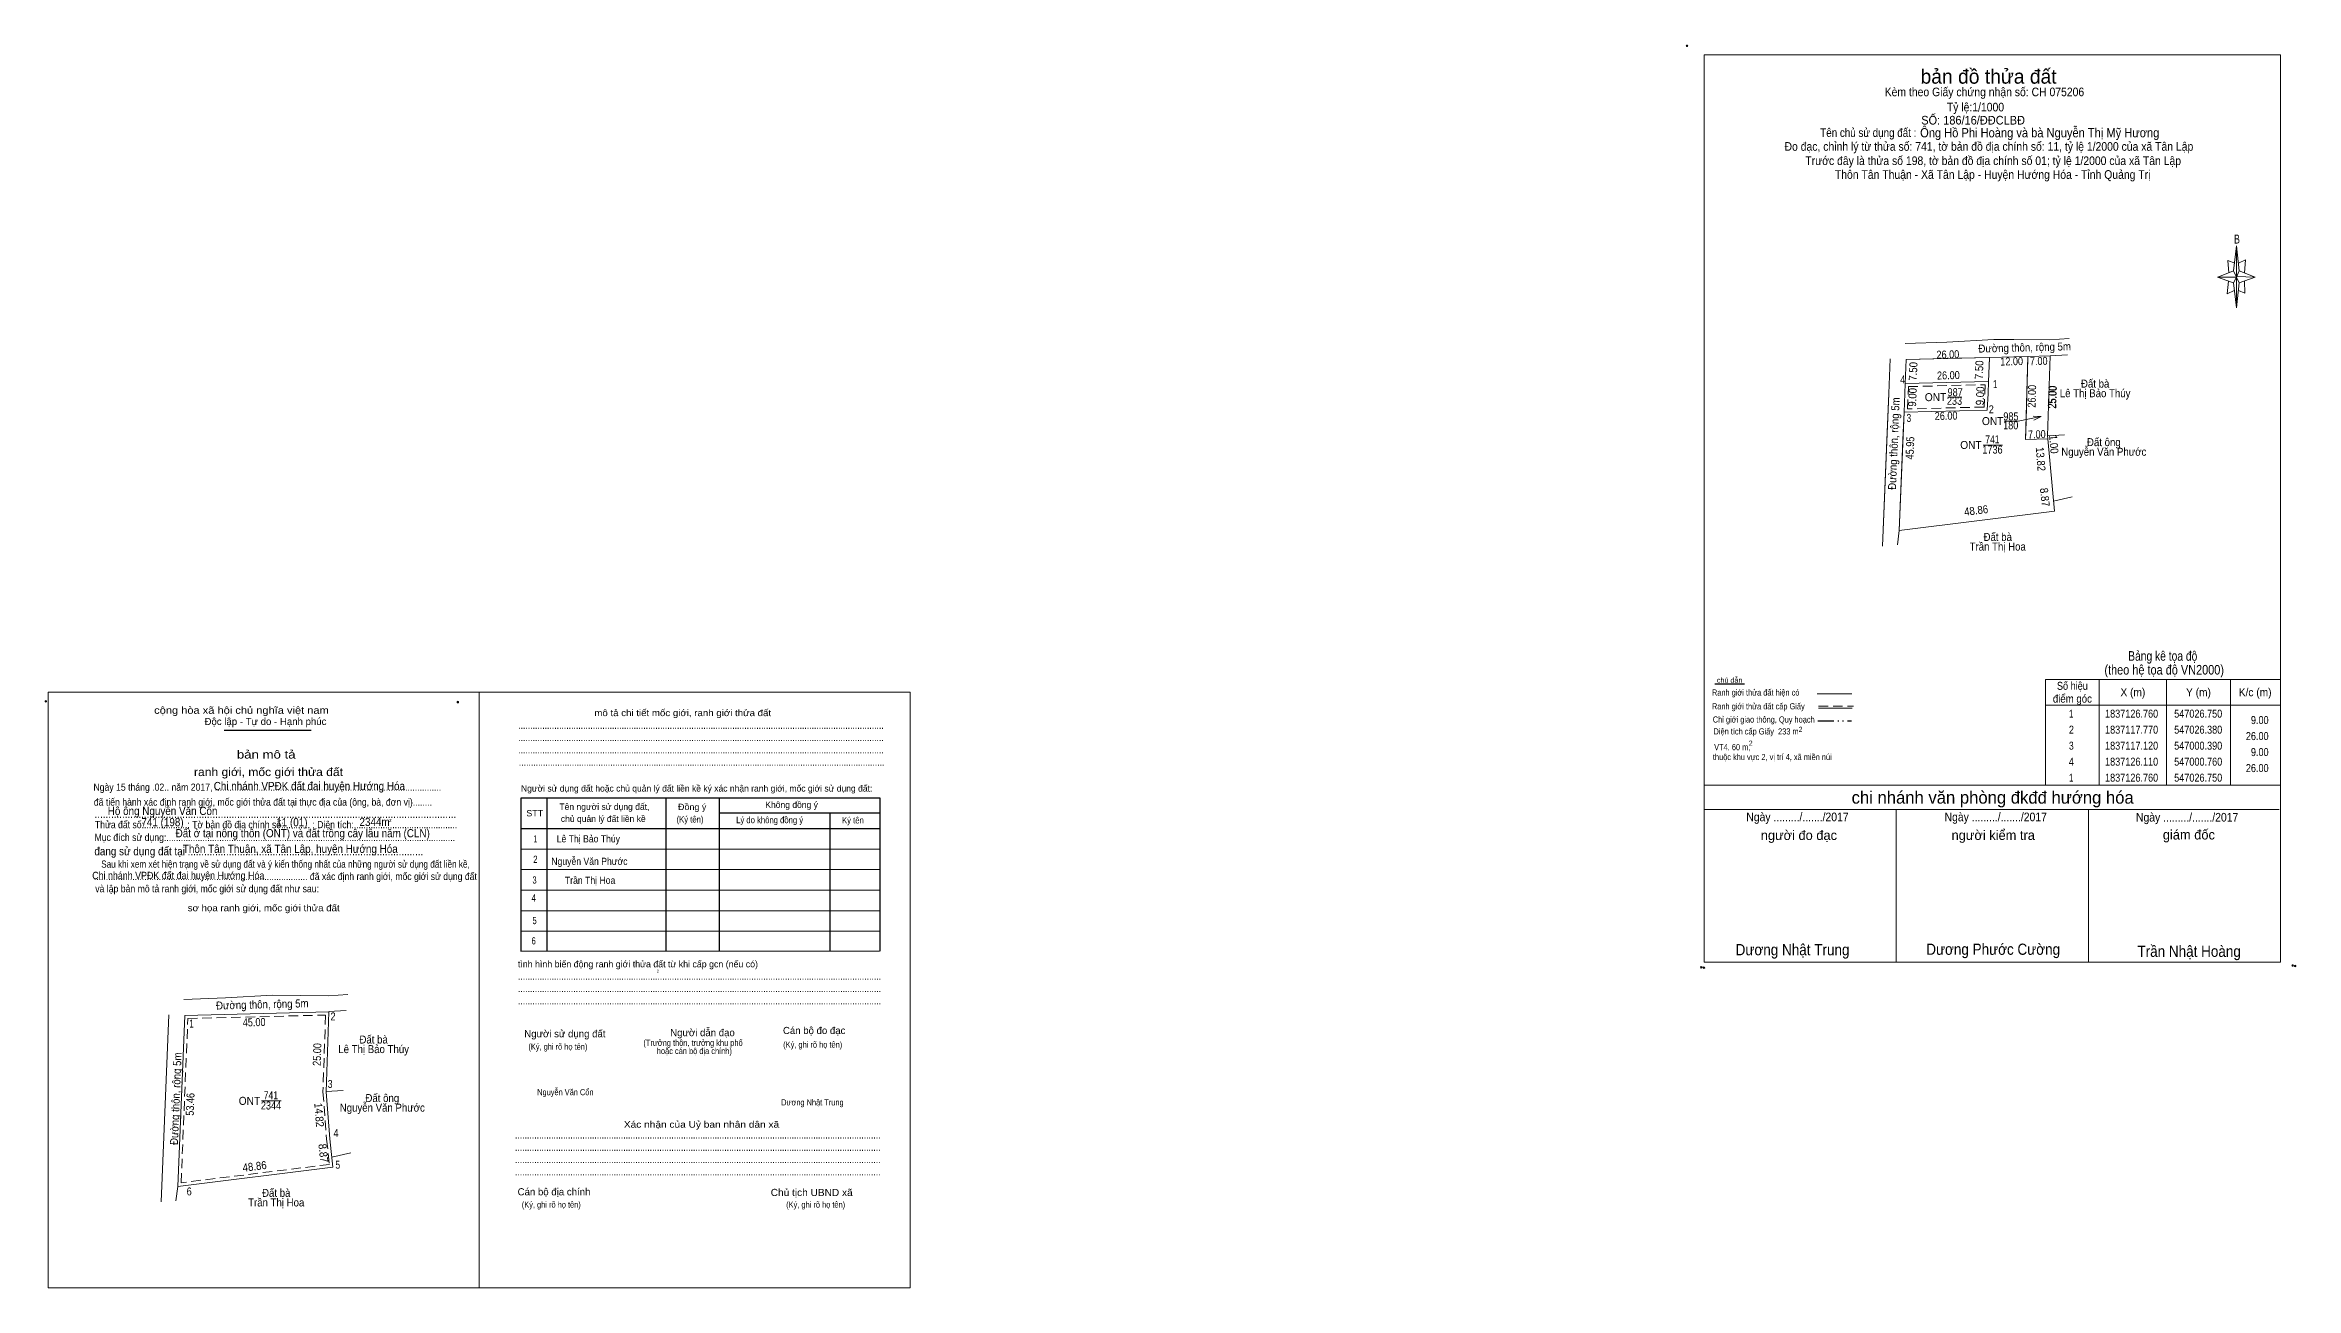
# Model space of a CAD drawing. Header units: metres. Extents: x 546420 to 547980, y 1836843 to 1837232.
# Drawn here: x 546420 to 547123, y 1836843 to 1837232 of the extents above; entities that cross this region are included whole.
import ezdxf
from ezdxf.enums import TextEntityAlignment as Align

# ---------------------------------------------------------------- set-up
doc = ezdxf.new("R2010")
doc.units = ezdxf.units.M
doc.header["$PDMODE"] = 32
doc.header["$PDSIZE"] = 0.5
for name, pattern in [('DASH_DOUBLE_DOT', [9.2, 5, -1.2, 0.3, -1.2, 0.3, -1.2]), ('DOTTED', [1.5, 0.3, -1.2]), ('MEDIUM_DASHED', [4.5, 3, -1.5])]:
    doc.linetypes.add(name, pattern=pattern)
for name, color, linetype, lineweight in [('1', 7, 'DOTTED', 13), ('10', 7, 'Continuous', 13), ('15', 7, 'Continuous', 13), ('16', 7, 'Continuous', 25), ('5', 7, 'Continuous', 13), ('63', 7, 'Continuous', 25), ('7', 7, 'Continuous', 13)]:
    doc.layers.add(name, color=color, linetype=linetype, lineweight=lineweight)
for name, color, linetype in [('17', 7, 'Continuous'), ('25', 7, 'Continuous'), ('34', 7, 'Continuous'), ('6', 7, 'Continuous')]:
    doc.layers.add(name, color=color, linetype=linetype)

msp = doc.modelspace()

# ---------------------------------------------------------------- linework, layer by layer
at = {"layer": '1', "linetype": 'Continuous'}
for p, q in [((547046.06, 1837134.78), (547051.45, 1837135.09)), ((547046.06, 1837134.78), (547051.45, 1837135.09)), ((547046.06, 1837134.78), (547051.45, 1837135.09)), ((547000.63, 1837123), (547000.76, 1837126.11)), ((547000.63, 1837123), (547000.76, 1837126.11)), ((547000.63, 1837123), (547000.76, 1837126.11)), ((547026.75, 1837126.76), (547026.6, 1837123)), ((547026.75, 1837126.76), (547026.6, 1837123)), ((546508.27, 1836929.82), (546513.66, 1836930.13))]:
    msp.add_line(p, q, dxfattribs=at)
msp.add_lwpolyline([(547027.06, 1837134.26), (547026.75, 1837126.76), (547000.76, 1837126.11), (547001.07, 1837133.6)], close=True, dxfattribs=at)
for points in [[(547027.05, 1837134.02), (547026.75, 1837126.76), (547000.76, 1837126.11), (547001.07, 1837133.6), (547017.61, 1837134.02)], [(547027.05, 1837134.02), (547026.75, 1837126.76), (547000.76, 1837126.11), (547001.07, 1837133.6), (547017.61, 1837134.02)], [(547027.05, 1837134.02), (547026.75, 1837126.76), (547000.76, 1837126.11), (547001.07, 1837133.6), (547017.61, 1837134.02)], [(547027.05, 1837134.02), (547026.75, 1837126.76), (547000.76, 1837126.11), (547001.07, 1837133.6), (547017.61, 1837134.02)], [(547017.61, 1837134.02), (547027.06, 1837134.26), (547027.05, 1837134.02)], [(547017.61, 1837134.02), (547027.06, 1837134.26), (547027.05, 1837134.02)], [(547017.61, 1837134.02), (547027.06, 1837134.26), (547027.05, 1837134.02)], [(547017.61, 1837134.02), (547027.06, 1837134.26), (547027.05, 1837134.02)], [(547026.6, 1837123), (547026.38, 1837117.77), (547000.39, 1837117.12), (547000.63, 1837123)], [(547026.6, 1837123), (547026.38, 1837117.77), (547000.39, 1837117.12), (547000.63, 1837123)]]:
    msp.add_lwpolyline(points, dxfattribs=at)
at = {"layer": '1', "linetype": 'MEDIUM_DASHED'}
for points in [[(547025.71, 1837125.73), (547025.42, 1837118.75), (547001.43, 1837118.15), (547001.72, 1837125.13)], [(547025.71, 1837125.73), (547025.42, 1837118.75), (547001.43, 1837118.15), (547001.72, 1837125.13)], [(546464.24, 1836927.66), (546507.24, 1836928.75), (546506.44, 1836904.77), (546507.6, 1836889.93), (546508.48, 1836882.07), (546462.14, 1836876.36)]]:
    msp.add_lwpolyline(points, close=True, dxfattribs=at)
at = {"layer": '10'}
for p, q in [((547045.31, 1837108.79), (547045.23, 1837109.75)), ((547045.31, 1837108.79), (547045.23, 1837109.75)), ((547045.31, 1837108.79), (547045.23, 1837109.75)), ((547052.92, 1837090.65), (547047.02, 1837089.31)), ((547052.92, 1837090.65), (547047.02, 1837089.31)), ((547052.92, 1837090.65), (547047.02, 1837089.31)), ((546515.13, 1836885.69), (546509.23, 1836884.35))]:
    msp.add_line(p, q, dxfattribs=at)
msp.add_lwpolyline([(546509.58, 1836881.2), (546508.6, 1836890.02), (546507.44, 1836904.79)], dxfattribs=at)
at = {"layer": '15'}
for p, q in [((546995.63, 1837123), (546996.07, 1837133.8)), ((546995.63, 1837123), (546996.07, 1837133.8)), ((547001.07, 1837133.6), (547000.76, 1837126.11)), ((547001.07, 1837133.6), (547027.06, 1837134.26)), ((547001.07, 1837133.6), (547017.61, 1837134.02)), ((547001.07, 1837133.6), (547017.61, 1837134.02)), ((547017.61, 1837134.02), (547027.06, 1837134.26)), ((547017.61, 1837134.02), (547027.06, 1837134.26)), ((547027.06, 1837134.26), (547026.75, 1837126.76)), ((547027.06, 1837134.26), (547034.71, 1837134.45)), ((547027.06, 1837134.26), (547034.71, 1837134.45)), ((547027.06, 1837134.26), (547034.71, 1837134.45)), ((547028.45, 1837139.9), (547034.71, 1837139.84)), ((547028.45, 1837139.9), (547034.71, 1837139.84)), ((547028.45, 1837139.9), (547034.71, 1837139.84)), ((547034.71, 1837139.84), (547045.96, 1837139.74)), ((547034.71, 1837139.84), (547045.96, 1837139.74)), ((547034.71, 1837139.84), (547045.96, 1837139.74)), ((547034.71, 1837134.45), (547039.06, 1837134.56)), ((547034.71, 1837134.45), (547039.06, 1837134.56)), ((547034.71, 1837134.45), (547039.06, 1837134.56)), ((547038.38, 1837110.93), (547039.04, 1837134.02)), ((547038.38, 1837110.93), (547039.04, 1837134.02)), ((547039.04, 1837134.02), (547039.06, 1837134.56)), ((547039.04, 1837134.02), (547039.06, 1837134.56)), ((547039.06, 1837134.56), (547046.06, 1837134.78)), ((547039.06, 1837134.56), (547046.06, 1837134.78)), ((547039.06, 1837134.56), (547046.06, 1837134.78)), ((547046.06, 1837134.74), (547045.23, 1837109.75)), ((547046.06, 1837134.74), (547045.23, 1837109.75)), ((547046.06, 1837134.74), (547045.23, 1837109.75)), ((547045.96, 1837139.74), (547052, 1837140.12)), ((547045.96, 1837139.74), (547052, 1837140.12)), ((547045.96, 1837139.74), (547052, 1837140.12)), ((547000.76, 1837126.11), (547026.75, 1837126.76)), ((547026.6, 1837123), (547026.75, 1837126.76)), ((547026.6, 1837123), (547026.75, 1837126.76)), ((546998.88, 1837080.18), (547000.39, 1837117.12)), ((547000.39, 1837117.12), (547026.38, 1837117.77)), ((547000.39, 1837117.12), (547026.38, 1837117.77)), ((547031.68, 1837114.3), (547036.07, 1837114.3)), ((547031.68, 1837114.3), (547036.07, 1837114.3)), ((547042.56, 1837115.66), (547036.07, 1837114.3)), ((547042.56, 1837115.66), (547036.07, 1837114.3)), ((547040.66, 1837115.9), (547042.56, 1837115.83)), ((547040.66, 1837115.9), (547042.56, 1837115.83)), ((547042.56, 1837115.47), (547040.92, 1837114.68)), ((547042.56, 1837115.47), (547040.92, 1837114.68)), ((547043.24, 1837115.8), (547042.56, 1837115.66)), ((547043.24, 1837115.8), (547042.56, 1837115.66)), ((547038.31, 1837108.57), (547038.38, 1837110.93)), ((547038.31, 1837108.57), (547038.38, 1837110.93)), ((547045.31, 1837108.79), (547038.31, 1837108.57)), ((547045.31, 1837108.79), (547038.31, 1837108.57)), ((547045.23, 1837109.79), (547050.5, 1837110.09)), ((547045.23, 1837109.79), (547050.5, 1837110.09)), ((547045.23, 1837109.79), (547050.5, 1837110.09)), ((547045.31, 1837108.79), (547047.37, 1837086.16)), ((547045.31, 1837108.79), (547047.37, 1837086.16)), ((547045.31, 1837108.79), (547047.37, 1837086.16)), ((546998.88, 1837080.18), (547047.37, 1837086.16)), ((546998.88, 1837080.18), (547047.37, 1837086.16)), ((546998.88, 1837080.18), (547047.37, 1837086.16)), ((546998.88, 1837080.18), (546998.3, 1837075.68)), ((546998.88, 1837080.18), (546998.3, 1837075.68)), ((546998.88, 1837080.18), (546998.3, 1837075.68)), ((546463.28, 1836928.64), (546508.27, 1836929.78)), ((546508.27, 1836929.78), (546507.44, 1836904.79)), ((546455.88, 1836870.34), (546458.28, 1836928.84)), ((546461.09, 1836875.22), (546463.28, 1836928.64)), ((546507.44, 1836904.83), (546512.71, 1836905.13)), ((546461.09, 1836875.22), (546509.58, 1836881.2)), ((546461.09, 1836875.22), (546460.51, 1836870.72))]:
    msp.add_line(p, q, dxfattribs=at)
for points in [[(546993.67, 1837075.3), (546995.63, 1837123), (546996.07, 1837133.8)], [(547000.76, 1837138.59), (547013.75, 1837139.07), (547028.45, 1837139.9)], [(547000.76, 1837138.59), (547013.75, 1837139.07), (547028.45, 1837139.9)], [(547000.76, 1837138.59), (547013.75, 1837139.07), (547028.45, 1837139.9)], [(547001.07, 1837133.6), (547000.76, 1837126.11), (547026.75, 1837126.76)], [(547001.07, 1837133.6), (547000.76, 1837126.11), (547026.75, 1837126.76)], [(547027.06, 1837134.26), (547027.05, 1837134.02), (547026.75, 1837126.76)], [(547027.06, 1837134.26), (547027.05, 1837134.02), (547026.75, 1837126.76)], [(547045.31, 1837108.79), (547038.31, 1837108.57), (547039.06, 1837134.56)], [(547000.39, 1837117.12), (547000.63, 1837123), (547000.76, 1837126.11)], [(547000.39, 1837117.12), (547000.63, 1837123), (547000.76, 1837126.11)], [(547000.39, 1837117.12), (547000.63, 1837123), (547000.76, 1837126.11)], [(546993.67, 1837075.3), (546995.13, 1837110.93), (546995.63, 1837123)], [(546993.67, 1837075.3), (546995.13, 1837110.93), (546995.63, 1837123)], [(546998.88, 1837080.18), (547000.14, 1837110.93), (547000.39, 1837117.12)], [(546998.88, 1837080.18), (547000.14, 1837110.93), (547000.39, 1837117.12)], [(547042.56, 1837115.83), (547043.24, 1837115.8), (547042.56, 1837115.47)], [(547042.56, 1837115.83), (547043.24, 1837115.8), (547042.56, 1837115.47)], [(546462.97, 1836933.63), (546475.96, 1836934.11), (546490.66, 1836934.94), (546508.17, 1836934.78), (546514.21, 1836935.16)]]:
    msp.add_lwpolyline(points, dxfattribs=at)
at = {"layer": '16'}
msp.add_line((546950.52, 1837032.11), (546941.28, 1837032.11), dxfattribs=at)
at = {"layer": '5'}
for p, q in [((547103.28, 1837161.33), (547104.28, 1837169.13)), ((547105.08, 1837161.33), (547110.08, 1837159.33)), ((547099.46, 1837159.79), (547098.28, 1837159.33)), ((547099.46, 1837158.91), (547098.28, 1837159.33)), ((547103.28, 1837157.53), (547099.46, 1837158.91)), ((547105.08, 1837157.53), (547104.28, 1837149.73)), ((547106.88, 1837154.33), (547104.88, 1837155.13)), ((547106.68, 1837158.13), (547106.88, 1837154.33)), ((546973.28, 1837029.15), (546984.04, 1837029.15)), ((546973.68, 1837024.67), (546984.2, 1837024.67)), ((546937.96, 1837000.63), (547117.96, 1837000.63)), ((546937.96, 1836993.03), (547117.56, 1836993.03)), ((546937.96, 1836993.03), (547117.56, 1836993.03)), ((546937.96, 1836993.03), (547117.56, 1836993.03)), ((546997.96, 1836945.23), (546997.96, 1836993.03)), ((547057.96, 1836945.23), (547057.96, 1836993.03))]:
    msp.add_line(p, q, dxfattribs=at)
at = {"layer": '5', "linetype": 'DASH_DOUBLE_DOT', "lineweight": 25}
msp.add_line((546973.48, 1837020.71), (546983.96, 1837020.71), dxfattribs=at)
at = {"layer": '5', "linetype": 'MEDIUM_DASHED'}
msp.add_line((546973.68, 1837025.31), (546984.56, 1837025.31), dxfattribs=at)
at = {"layer": '5'}
for points in [[(546937.96, 1837179.51), (546937.96, 1837228.83), (547117.96, 1837228.83), (547117.96, 1836945.23), (546937.96, 1836945.23), (546937.96, 1837048.13)], [(547104.28, 1837169.13), (547105.08, 1837161.33), (547104.28, 1837159.33)], [(547104.28, 1837159.33), (547104.28, 1837149.73), (547103.28, 1837157.53)]]:
    msp.add_lwpolyline(points, close=True, dxfattribs=at)
for points in [[(547104.28, 1837159.33), (547103.28, 1837161.33), (547099.46, 1837159.79)], [(547099.46, 1837159.79), (547103.28, 1837161.33), (547105.08, 1837157.53), (547110.08, 1837159.33), (547104.28, 1837159.53), (547104.28, 1837159.33), (547099.46, 1837159.33)], [(547103.68, 1837163.73), (547101.48, 1837164.53), (547101.88, 1837160.73)], [(547104.88, 1837163.73), (547107.08, 1837164.73), (547106.68, 1837160.73)], [(547099.46, 1837159.33), (547098.28, 1837159.33), (547099.46, 1837159.79)], [(547101.68, 1837158.13), (547101.28, 1837154.13), (547103.48, 1837155.13)], [(547104.28, 1837159.33), (547105.08, 1837157.53), (547110.08, 1837159.33)], [(547117.96, 1836945.23), (546937.96, 1836945.23), (546937.96, 1836993.03)]]:
    msp.add_lwpolyline(points, dxfattribs=at)
for p in [(546932.56, 1837231.63), (546937.04, 1836943.69), (546937.84, 1836943.55), (547121.76, 1836944.23), (547122.56, 1836944.11)]:
    msp.add_point(p, dxfattribs=at)
at = {"layer": '63', "lineweight": 13}
for p, q in [((547014.09, 1837121.84), (547018.44, 1837121.84)), ((547014.09, 1837121.84), (547018.44, 1837121.84)), ((547025.05, 1837106.88), (547031.18, 1837106.88)), ((547025.05, 1837106.88), (547031.18, 1837106.88)), ((547025.05, 1837106.88), (547031.18, 1837106.88)), ((547061.36, 1837033.63), (547061.36, 1837000.63)), ((547082.36, 1837033.63), (547082.36, 1837000.63)), ((547102.36, 1837033.63), (547102.36, 1837000.63)), ((547044.56, 1837025.63), (547117.96, 1837025.63)), ((546487.26, 1836901.92), (546493.39, 1836901.92))]:
    msp.add_line(p, q, dxfattribs=at)
msp.add_lwpolyline([(547044.56, 1837033.63), (547117.96, 1837033.63), (547117.96, 1837000.63), (547044.56, 1837000.63)], close=True, dxfattribs=at)
at = {"layer": '7', "lineweight": 25}
for p, q in [((546475.55, 1837017.76), (546502.78, 1837017.76)), ((546576.37, 1836996.54), (546576.37, 1836948.72)), ((546613.51, 1836996.35), (546613.51, 1836948.72)), ((546630.27, 1836996.35), (546630.27, 1836948.72)), ((546568.31, 1836987.03), (546680.49, 1836987.03)), ((546630.27, 1836991.92), (546680.49, 1836991.92)), ((546664.76, 1836991.92), (546664.76, 1836948.72))]:
    msp.add_line(p, q, dxfattribs=at)
at = {"layer": '7'}
for p, q in [((546568.31, 1836980.61), (546680.49, 1836980.61)), ((546568.31, 1836974.19), (546680.49, 1836974.19)), ((546568.31, 1836967.77), (546680.49, 1836967.77)), ((546568.31, 1836961.35), (546680.49, 1836961.35)), ((546568.31, 1836954.93), (546680.49, 1836954.93)), ((546568.11, 1836948.72), (546680.3, 1836948.72))]:
    msp.add_line(p, q, dxfattribs=at)
for points in [[(546420.59, 1837029.69), (546555.23, 1837029.69), (546555.23, 1836843.46), (546420.59, 1836843.46)], [(546555.23, 1837029.68), (546689.87, 1837029.68), (546689.87, 1836843.46), (546555.23, 1836843.46)], [(546555.23, 1837029.68), (546689.87, 1837029.68), (546689.87, 1836843.46), (546555.23, 1836843.46)]]:
    msp.add_lwpolyline(points, close=True, dxfattribs=at)
at = {"layer": '7', "lineweight": 25}
msp.add_lwpolyline([(546680.49, 1836948.72), (546680.49, 1836996.54), (546568.31, 1836996.54), (546568.31, 1836948.72)], dxfattribs=at)
at = {"layer": '7'}
for p in [(546419.87, 1837026.81), (546548.58, 1837026.54)]:
    msp.add_point(p, dxfattribs=at)

# ---------------------------------------------------------------- texts
at = {"layer": '1'}
for s, width, p in [('ONT', 0.95, (547010.21, 1837120.59)), ('ONT', 0.95, (547010.21, 1837120.59)), ('233', 0.85, (547016.13, 1837119.44)), ('233', 0.85, (547016.13, 1837119.44)), ('987', 0.85, (547016.33, 1837122.13)), ('987', 0.85, (547016.33, 1837122.13)), ('ONT', 0.95, (547028.06, 1837113.11)), ('ONT', 0.95, (547028.06, 1837113.11)), ('985', 0.85, (547033.76, 1837114.59)), ('985', 0.85, (547033.76, 1837114.59)), ('180', 0.85, (547033.705, 1837111.8)), ('180', 0.85, (547033.705, 1837111.8)), ('ONT', 0.95, (547021.28, 1837105.65)), ('ONT', 0.95, (547021.28, 1837105.65)), ('ONT', 0.95, (547021.28, 1837105.65)), ('1736', 0.85, (547028, 1837104.2)), ('741', 0.8, (547027.975, 1837107.4)), ('741', 0.8, (547027.975, 1837107.4)), ('741', 0.8, (547027.975, 1837107.4)), ('ONT', 0.95, (546483.49, 1836900.69)), ('2344', 0.85, (546490.215, 1836899.24)), ('741', 0.8, (546490.185, 1836902.44))]:
    msp.add_text(s, height=2.5, dxfattribs=dict(at, width=width)).set_placement(p, align=Align.CENTER)
at = {"layer": '15'}
for s, rotation, width, p in [('7.00', 1.8, 0.85, (547042.481, 1837131.88)), ('7.00', 1.8, 0.85, (547042.481, 1837131.88)), ('7.00', 1.8, 0.85, (547042.481, 1837131.88)), ('26.00', 88.347, 0.85, (547041.556, 1837122.084)), ('26.00', 88.347, 0.85, (547041.556, 1837122.084)), ('25.00', 88.098, 0.85, (547048.002, 1837121.744)), ('7.00', 1.8, 0.85, (547041.891, 1837108.98)), ('7.00', 1.8, 0.85, (547041.891, 1837108.98)), ('1.00', 274.764, 0.9, (547045.923, 1837107.029)), ('1.00', 274.764, 0.9, (547045.923, 1837107.029)), ('1.00', 274.764, 0.9, (547045.923, 1837107.029))]:
    msp.add_text(s, height=2.5, rotation=rotation, dxfattribs=dict(at, width=width)).set_placement(p, align=Align.CENTER)
at = {"layer": '16', "width": 0.8}
for p in [(546952.47, 1837012.91), (546968.05, 1837017.25)]:
    msp.add_text('2', height=1.6, dxfattribs=at).set_placement(p, align=Align.CENTER)
at = {"layer": '17'}
for s, height, width, p in [('2', 0.96, 0.75, (546610.72, 1836941.95)), ('Nguyễn Văn Cổn', 1.92, 0.9, (546573.37, 1836903.7)), ('Dương Nhật Trung', 1.92, 0.9, (546649.6, 1836900.51))]:
    msp.add_text(s, height=height, dxfattribs=dict(at, width=width)).set_placement(p)
at = {"layer": '25', "width": 0.9}
for s, height, p in [('Chi nhánh VPĐK đất đai huyện Hướng Hóa', 2.56, (546472.32, 1836999.04)), ('Đất ở tại nông thôn (ONT) và đất trồng cây lâu năm (CLN)', 2.56, (546460.42, 1836984.3)), ('Chi nhánh VPĐK đất đai huyện Hướng Hóa', 2.304, (546434.36, 1836971.22))]:
    msp.add_text(s, height=height, dxfattribs=at).set_placement(p)
at = {"layer": '34', "width": 0.9}
msp.add_text('Ông Hồ Phi Hoàng và bà Nguyễn Thị Mỹ Hương', height=2.88, dxfattribs=at).set_placement((547005.4, 1837203.03))
at = {"layer": '5'}
for s, height, p in [('bản đồ thửa đất', 4.5, (547026.78, 1837219.79)), ('chi nhánh văn phòng đkđđ hướng hóa', 3.888, (547028.055, 1836994.81)), ('người đo đạc', 3, (546967.525, 1836983.45)), ('người kiểm tra', 3, (547028.235, 1836983.47)), ('giám đốc', 3, (547089.35, 1836983.61))]:
    msp.add_text(s, height=height, dxfattribs=at).set_placement(p, align=Align.CENTER)
for s, height, width, p in [('Kèm theo Giấy chứng nhận số: CH 075206', 2.7, 0.9, (547025.485, 1837215.87)), ('SỐ: 186/16/ĐĐCLBĐ', 2.7, 0.95, (547021.95, 1837207.03)), ('Tên chủ sử dụng đất :', 2.7, 0.85, (546989.21, 1837203.15)), ('Đo đạc, chỉnh lý từ thửa số: 741, tờ bản đồ địa chính số: 11, tỷ lệ 1/2000 của xã Tân Lập', 2.7, 0.9, (547026.885, 1837198.83)), ('Trước đây là thửa số 198, tờ bản đồ địa chính số 01; tỷ lệ 1/2000 của xã Tân Lập', 2.7, 0.9, (547028.225, 1837194.37)), ('Thôn Tân Thuận - Xã Tân Lập - Huyện Hướng Hóa - Tỉnh Quảng Trị', 2.7, 0.9, (547028.06, 1837190.06)), ('B', 2.755, 0.75, (547104.38, 1837169.85)), ('Ranh giới thửa đất hiện có ', 1.92, 0.9, (546954.34, 1837028.59)), ('chú dẫn', 1.6, 1.05, (546945.895, 1837032.59)), ('Ranh giới thửa đất cấp Giấy', 1.92, 0.9, (546954.85, 1837024.27)), ('Chỉ giới giao thông, Quy hoạch', 1.92, 0.9, (546956.535, 1837020.15)), ('Diện tích cấp Giấy  233 m', 1.92, 0.9, (546954.15, 1837016.43)), ('thuộc khu vực 2, vị trí 4, xã miền núi', 1.92, 0.9, (546959.215, 1837008.43)), (' VT4. 60 m,', 1.92, 0.9, (546946.385, 1837011.51)), ('Ngày ........./......./2017', 2.7, 0.9, (546967.07, 1836989.31)), ('Ngày ........./......./2017', 2.7, 0.9, (547029.01, 1836989.31)), ('Ngày ........./......./2017', 2.7, 0.9, (547088.81, 1836989.21)), ('Dương Nhật Trung', 3.5, 0.9, (546965.545, 1836947.43)), ('Dương Phước Cường', 3.5, 0.9, (547028.215, 1836947.57)), ('Trần Nhật Hoàng', 3.5, 0.9, (547089.435, 1836946.93))]:
    msp.add_text(s, height=height, dxfattribs=dict(at, width=width)).set_placement(p, align=Align.CENTER)
at = {"layer": '6'}
for s, width, p in [('Bảng kê tọa độ ', 0.8, (547081.64, 1837039.47)), ('(theo hệ tọa độ VN2000)', 0.85, (547081.64, 1837035.15))]:
    msp.add_text(s, height=3, dxfattribs=dict(at, width=width)).set_placement(p, align=Align.CENTER)
at = {"layer": '6', "width": 0.9}
msp.add_text('Hộ ông Nguyễn Văn Cổn', height=2.56, dxfattribs=at).set_placement((546439.22, 1836991.27))
at = {"layer": '63'}
for s, height, width, p in [('Tỷ lệ:1/1000', 2.7, 0.9, (547022.685, 1837211.13)), ('Đất bà', 2.5, 0.9, (547060.07, 1837124.82)), ('Đất bà', 2.5, 0.9, (547060.07, 1837124.82)), ('Đất bà', 2.5, 0.9, (547060.07, 1837124.82)), ('Lê Thị Bảo Thúy', 2.5, 0.9, (547060.07, 1837121.82)), ('Lê Thị Bảo Thúy', 2.5, 0.9, (547060.07, 1837121.82)), ('Lê Thị Bảo Thúy', 2.5, 0.9, (547060.07, 1837121.82)), ('Nguyễn Văn Phước', 2.5, 0.9, (547062.775, 1837103.53)), ('Nguyễn Văn Phước', 2.5, 0.9, (547062.775, 1837103.53)), ('Nguyễn Văn Phước', 2.5, 0.9, (547062.775, 1837103.53)), ('Đất ông', 2.5, 0.9, (547062.78, 1837106.53)), ('Đất ông', 2.5, 0.9, (547062.78, 1837106.53)), ('Đất ông', 2.5, 0.9, (547062.78, 1837106.53)), ('Đất bà', 2.5, 0.9, (547029.64, 1837076.9)), ('Đất bà', 2.5, 0.9, (547029.64, 1837076.9)), ('Đất bà', 2.5, 0.9, (547029.64, 1837076.9)), ('Trần Thị Hoa', 2.5, 0.9, (547029.635, 1837073.9)), ('Trần Thị Hoa', 2.5, 0.9, (547029.635, 1837073.9)), ('Trần Thị Hoa', 2.5, 0.9, (547029.635, 1837073.9)), ('điểm góc', 2.5, 0.9, (547052.96, 1837026.38)), ('Số hiệu', 2.5, 0.85, (547052.96, 1837030.38)), ('X (m)', 2.5, 0.95, (547071.86, 1837028.38)), ('Y (m)', 2.5, 0.95, (547092.355, 1837028.38)), ('K/c (m)', 2.5, 0.95, (547110.06, 1837028.38)), (' 1', 2.5, 0.75, (547052.255, 1837021.68)), ('1837126.760', 2.5, 0.85, (547071.46, 1837021.68)), ('547026.750', 2.5, 0.85, (547092.265, 1837021.68)), (' 3', 2.5, 0.8, (547052.26, 1837011.68)), (' 2', 2.5, 0.85, (547052.26, 1837016.68)), ('1837117.770', 2.5, 0.85, (547071.46, 1837016.68)), ('1837117.120', 2.5, 0.85, (547071.46, 1837011.68)), ('547026.380', 2.5, 0.85, (547092.265, 1837016.68)), ('547000.390', 2.5, 0.85, (547092.265, 1837011.68)), (' 4', 2.5, 0.85, (547052.255, 1837006.68)), ('1837126.110', 2.5, 0.85, (547071.46, 1837006.68)), ('547000.760', 2.5, 0.85, (547092.265, 1837006.68)), (' 1', 2.5, 0.75, (547052.255, 1837001.68)), ('1837126.760', 2.5, 0.85, (547071.46, 1837001.68)), ('547026.750', 2.5, 0.85, (547092.265, 1837001.68)), ('Đất bà', 2.5, 0.9, (546522.28, 1836919.86)), ('Lê Thị Bảo Thúy', 2.5, 0.9, (546522.28, 1836916.86)), ('Nguyễn Văn Phước', 2.5, 0.9, (546524.985, 1836898.57)), ('Đất ông', 2.5, 0.9, (546524.99, 1836901.57)), ('Đất bà', 2.5, 0.9, (546491.85, 1836871.94)), ('Trần Thị Hoa', 2.5, 0.9, (546491.845, 1836868.94))]:
    msp.add_text(s, height=height, dxfattribs=dict(at, width=width)).set_placement(p, align=Align.CENTER)
for s, rotation, width, p in [('26.00', 1.455, 0.85, (547014.088, 1837133.933)), ('26.00', 1.455, 0.85, (547014.088, 1837133.933)), ('26.00', 1.455, 0.85, (547014.088, 1837133.933)), ('26.00', 1.455, 0.85, (547014.088, 1837133.933)), ('26.00', 1.455, 0.85, (547014.093, 1837133.933)), ('7.50', 87.633, 0.9, (547025.079, 1837130.328)), ('Đường thôn, rộng 5m', 1.452, 0.9, (547038.088, 1837136.117)), ('12.00', 1.452, 0.85, (547034.018, 1837131.793)), ('7.50', 87.63, 0.9, (547004.459, 1837129.848)), ('7.50', 87.63, 0.9, (547004.459, 1837129.848)), ('7.50', 87.63, 0.9, (547004.459, 1837129.848)), ('26.00', 1.433, 0.85, (547014.249, 1837127.422)), ('Đường thôn, rộng 5m', 87.652, 0.9, (546998.428, 1837107.279)), ('9.00', 87.643, 0.9, (547004.238, 1837121.734)), ('9.00', 87.643, 0.9, (547004.238, 1837121.734)), ('9.00', 87.643, 0.9, (547025.378, 1837122.174)), ('9.00', 87.643, 0.9, (547025.378, 1837122.174)), ('25.00', 88.098, 0.85, (547047.902, 1837121.874)), ('26.00', 1.433, 0.85, (547013.539, 1837114.752)), ('26.00', 1.433, 0.85, (547013.539, 1837114.752)), ('45.95', 87.652, 0.85, (547003.459, 1837105.894)), ('13.82', 274.491, 0.9, (547041.812, 1837102.378)), ('13.82', 274.491, 0.9, (547041.812, 1837102.378)), ('13.82', 274.491, 0.9, (547041.812, 1837102.378)), ('8.87', 276.34, 0.9, (547043.121, 1837090.428)), ('8.87', 276.34, 0.9, (547043.121, 1837090.428)), ('8.87', 276.34, 0.9, (547043.121, 1837090.428)), ('48.86', 7.03, 0.9, (547023.037, 1837085.202)), ('48.86', 7.03, 0.9, (547023.037, 1837085.202)), ('48.86', 7.03, 0.9, (547023.037, 1837085.202)), ('Đường thôn, rộng 5m', 1.452, 0.9, (546487.528, 1836930.837)), ('45.00', 1.452, 0.85, (546484.978, 1836925.263)), ('Đường thôn, rộng 5m', 87.652, 0.9, (546461.708, 1836902.549)), ('25.00', 88.098, 0.85, (546505.852, 1836916.384)), ('53.46', 87.652, 0.85, (546466.201, 1836900.804)), ('14.82', 274.491, 0.9, (546504.022, 1836897.418)), ('8.87', 276.34, 0.9, (546505.331, 1836885.468)), ('48.86', 7.03, 0.9, (546485.247, 1836880.242))]:
    msp.add_text(s, height=2.5, rotation=rotation, dxfattribs=dict(at, width=width)).set_placement(p, align=Align.CENTER)
for s, width, p in [(' 4', 0.85, (547000.76, 1837126.11)), (' 4', 0.85, (547000.76, 1837126.11)), (' 1', 0.75, (547029.57, 1837124.66)), (' 1', 0.75, (547029.57, 1837124.66)), (' 2', 0.85, (547028.41, 1837116.79)), (' 2', 0.85, (547028.41, 1837116.79)), (' 3', 0.8, (547002.61, 1837114.1)), (' 3', 0.8, (547002.61, 1837114.1)), ('9.00', 0.85, (547114.26, 1837019.68)), ('26.00', 0.85, (547114.26, 1837014.68)), ('26.00', 0.85, (547114.26, 1837004.68)), ('9.00', 0.85, (547114.26, 1837009.68)), (' 2', 0.85, (546510.39, 1836927.06)), (' 1', 0.75, (546466.11, 1836924.86)), (' 3', 0.8, (546509.44, 1836905.97)), (' 4', 0.85, (546511.31, 1836890.61)), (' 5', 0.8, (546511.82, 1836880.73)), (' 6', 0.85, (546465.45, 1836872.39))]:
    msp.add_text(s, height=2.5, dxfattribs=dict(at, width=width)).set_placement(p, align=Align.RIGHT)
at = {"layer": '7'}
for s, height, width, p in [('cộng hòa xã hội chủ nghĩa việt nam', 2.247, 1.15, (546453.71, 1837022.88)), ('........................................................................................................................................................', 2.247, 0.9, (546567.43, 1837018.19)), ('........................................................................................................................................................', 2.247, 0.9, (546567.43, 1837014.35)), ('........................................................................................................................................................', 2.247, 0.9, (546567.43, 1837010.49)), ('........................................................................................................................................................', 2.247, 0.9, (546567.65, 1837006.66)), ('Ngày 15 tháng .02.. năm 2017, ..............................................................................................', 2.25, 0.9, (546434.74, 1836998.84)), (' đã tiến hành xác định ranh giới, mốc giới thửa đất tại thực địa của (ông, bà, đơn vị)........', 2.248, 0.9, (546434.12, 1836994.18)), ('STT', 1.991, 1.05, (546569.97, 1836990.83)), ('Đồng ý', 1.991, 1.05, (546617.36, 1836992.8)), ('Thửa đất số:..................; Tờ bản đồ địa chính số:........... ; Diện tích:...........................................', 2.248, 0.9, (546435.2, 1836987.14)), ('Mục đích sử dụng:........................................................................................................................', 2.248, 0.9, (546435.1, 1836983.15)), ('....................................................................................................................................', 2.56, 0.9, (546435.1, 1836990.34)), ('741 (198)', 2.56, 0.9, (546449.73, 1836987.76)), ('11 (01)', 2.56, 0.9, (546491.86, 1836987.73)), ('2344m', 2.56, 0.9, (546517.86, 1836987.83)), ('2', 1.024, 0.8, (546527.09, 1836989.03)), ('(Ký tên)', 1.991, 0.9, (546616.92, 1836988.91)), ('Lý do không đồng ý', 1.991, 0.9, (546635.53, 1836988.71)), ('Ký tên', 1.991, 0.9, (546668.61, 1836988.63)), ('đang sử dụng đất tại ......................................................................................', 2.56, 0.9, (546435.04, 1836978.67)), ('Thôn Tân Thuận, xã Tân Lập, huyện Hướng Hóa', 2.56, 0.9, (546462.69, 1836979.43)), ('......................................................................................... đã xác định ranh giới, mốc giới sử dụng đất', 2.243, 0.9, (546434.87, 1836970.96)), ('Sau khi xem xét hiện trạng về sử dụng đất và ý kiến thống nhất của những người sử dụng đất liền kề,', 2.247, 0.85, (546437.17, 1836974.8)), (' và lập bản mô tả ranh giới, mốc giới sử dụng đất như sau:', 2.248, 0.9, (546434.56, 1836967.12)), ('.......................................................................................................................................................', 2.247, 0.9, (546567.36, 1836939.78)), ('.......................................................................................................................................................', 2.247, 0.9, (546567.36, 1836935.94)), ('.......................................................................................................................................................', 2.247, 0.9, (546567.36, 1836932.07)), ('(Ký, ghi rõ họ tên)', 1.926, 0.9, (546570.63, 1836917.92)), ('(Ký, ghi rõ họ tên)', 1.926, 0.9, (546650.23, 1836918.56)), ('........................................................................................................................................................', 2.247, 0.9, (546566.44, 1836890.17)), ('........................................................................................................................................................', 2.247, 0.9, (546566.44, 1836886.31)), ('........................................................................................................................................................', 2.247, 0.9, (546566.44, 1836882.47)), ('........................................................................................................................................................', 2.247, 0.9, (546566.44, 1836878.63)), ('Chủ tịch UBND xã', 2.248, 1.05, (546646.32, 1836872.19)), ('(Ký, ghi rõ họ tên)', 1.926, 0.9, (546568.56, 1836868.56)), ('(Ký, ghi rõ họ tên)', 1.926, 0.9, (546651.15, 1836868.56))]:
    msp.add_text(s, height=height, dxfattribs=dict(at, width=width)).set_placement(p)
for s, height, p in [('Độc lập - Tự do - Hạnh phúc', 2.247, (546469.45, 1837019.37)), ('Người sử dụng đất hoặc chủ quản lý đất liền kề ký xác nhận ranh giới, mốc giới sử dụng đất:', 1.991, (546568.31, 1836998.59)), ('Tên người sử dụng đất,', 1.991, (546580.32, 1836992.87)), ('Không đồng ý', 1.991, (546644.64, 1836993.47)), ('chủ quản lý đất liền kề', 1.991, (546580.77, 1836989.09)), ('tình hình biến động ranh giới thửa đất từ khi cấp gcn (nếu có)', 2.055, (546567.36, 1836943.65)), ('Người sử dụng đất', 2.248, (546569.33, 1836921.79)), ('Người dẫn đạo', 2.246, (546614.92, 1836922.15)), ('Cán bộ đo đạc', 2.243, (546650.15, 1836922.81)), ('Cán bộ địa chính', 2.248, (546567.26, 1836872.4))]:
    msp.add_text(s, height=height, dxfattribs=at).set_placement(p)
for s, height, width, p in [('mô tả chi tiết mốc giới, ranh giới thửa đất', 2.055, 1.1, (546618.84, 1837022.16)), ('bản mô tả', 2.569, 1.2, (546488.72, 1837008.9)), ('ranh giới, mốc giới thửa đất', 2.569, 1.1, (546489.435, 1837003.43)), ('2', 2.247, 0.8, (546572.805, 1836976.29)), ('1', 2.247, 0.65, (546572.795, 1836982.69)), ('Nguyễn Văn Phước', 2.24, 0.9, (546589.69, 1836975.67)), ('Lê Thị Bảo Thúy', 2.24, 0.9, (546589.35, 1836982.71)), ('3', 2.248, 0.75, (546572.55, 1836969.83)), ('Trần Thị Hoa', 2.24, 0.9, (546589.91, 1836969.74)), ('4', 2.248, 0.8, (546572.3, 1836964.23)), ('sơ họa ranh giới, mốc giới thửa đất', 2.055, 1.1, (546487.93, 1836961.19)), ('5', 2.248, 0.75, (546572.57, 1836957.16)), ('6', 2.248, 0.8, (546572.275, 1836950.82)), ('(Trưởng thôn, trưởng khu phố', 1.926, 0.9, (546622.05, 1836919.12)), ('hoặc cán bộ địa chính)', 1.926, 0.9, (546622.475, 1836916.56)), ('Xác nhận của Uỷ ban nhân dân xã', 2.056, 1.15, (546624.71, 1836893.55))]:
    msp.add_text(s, height=height, dxfattribs=dict(at, width=width)).set_placement(p, align=Align.CENTER)

doc.saveas('drawing.dxf')
